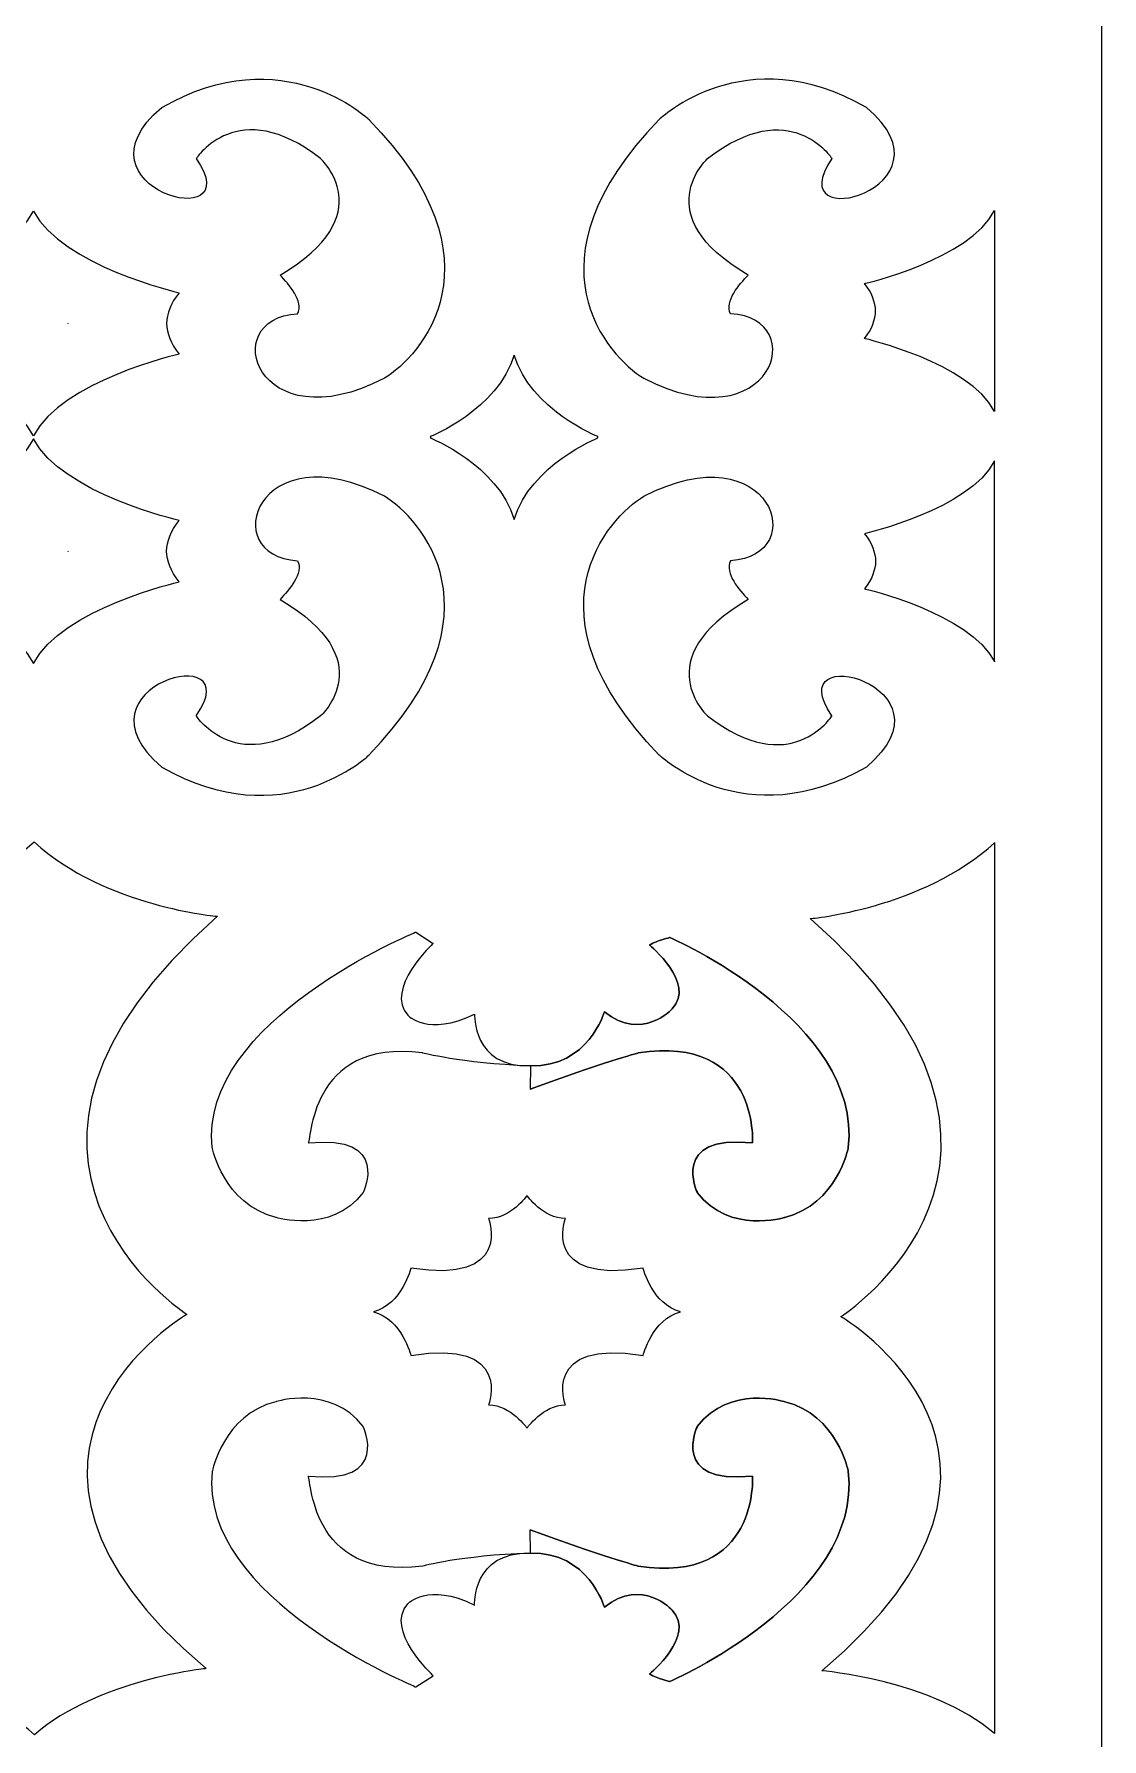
# Model space of a CAD drawing. Header units: centimetres. Extents: x 1.9 to 15.8, y -9.5 to 9.5.
# Drawn here: x 5.05 to 8.25, y 1.21 to 6.31 of the extents above; entities that cross this region are included whole.
import ezdxf

# ---------------------------------------------------------------- set-up
doc = ezdxf.new("R2010")
doc.units = ezdxf.units.CM
doc.header["$MEASUREMENT"] = 0
doc.layers.add('layer 1', color=7, linetype='Continuous')

msp = doc.modelspace()

# ---------------------------------------------------------------- linework, layer by layer
at = {"layer": 'layer 1', "color": 7}
for points, knots in [([(1.85394, -9.50001), (1.85394, -9.50001), (1.85394, 9.5), (1.85394, 9.5), (1.85394, 9.5), (1.85394, 9.5), (8.24616, 9.5), (8.24616, 9.5), (8.24616, 9.5), (8.24616, 9.5), (8.24616, -9.50001), (8.24616, -9.50001), (8.24616, -9.50001), (8.24616, -9.50001), (1.85394, -9.50001), (1.85394, -9.50001)], [0, 0, 0, 0, 0.2, 0.2, 0.2, 0.2, 0.4, 0.4, 0.4, 0.4, 0.6, 0.6, 0.6, 0.6, 1, 1, 1, 1]), ([(5.83895, 5.47265), (5.59472, 5.45955), (5.71639, 5.08233), (6.09849, 5.2796), (6.09849, 5.2796), (6.20579, 5.34464), (6.4664, 5.6286), (6.05234, 6.05434), (6.05234, 6.05434), (6.05234, 6.05434), (5.79646, 6.30024), (5.43201, 6.09015), (5.43201, 6.09015), (5.14683, 5.84871), (5.69819, 5.7015), (5.5354, 5.93736), (5.5354, 5.93736), (5.5354, 5.93736), (5.65946, 6.13074), (5.9076, 5.93736), (5.9076, 5.93736), (5.9076, 5.93736), (6.0937, 5.76786), (5.78612, 5.58881), (5.78612, 5.58881), (5.81272, 5.5603), (5.85768, 5.51088), (5.83895, 5.47265)], [0, 0, 0, 0, 0.125, 0.125, 0.125, 0.125, 0.25, 0.25, 0.25, 0.25, 0.375, 0.375, 0.375, 0.375, 0.5, 0.5, 0.5, 0.5, 0.625, 0.625, 0.625, 0.625, 0.75, 0.75, 0.75, 0.75, 1, 1, 1, 1]), ([(7.13465, 5.47265), (7.37887, 5.45955), (7.25721, 5.08233), (6.87512, 5.2796), (6.87512, 5.2796), (6.76781, 5.34464), (6.50721, 5.6286), (6.92126, 6.05434), (6.92126, 6.05434), (6.92126, 6.05434), (7.17715, 6.30024), (7.54159, 6.09015), (7.54159, 6.09015), (7.82677, 5.84871), (7.27541, 5.7015), (7.4382, 5.93736), (7.4382, 5.93736), (7.4382, 5.93736), (7.31414, 6.13074), (7.066, 5.93736), (7.066, 5.93736), (7.066, 5.93736), (6.8799, 5.76786), (7.18748, 5.58881), (7.18748, 5.58881), (7.16088, 5.5603), (7.11592, 5.51088), (7.13465, 5.47265)], [0, 0, 0, 0, 0.125, 0.125, 0.125, 0.125, 0.25, 0.25, 0.25, 0.25, 0.375, 0.375, 0.375, 0.375, 0.5, 0.5, 0.5, 0.5, 0.625, 0.625, 0.625, 0.625, 0.75, 0.75, 0.75, 0.75, 1, 1, 1, 1]), ([(5.04853, 5.10782), (5.13253, 5.27158), (5.484, 5.35202), (5.484, 5.35202), (5.484, 5.35202), (5.4577, 5.38379), (5.44785, 5.41555), (5.44653, 5.44396), (5.44653, 5.44396), (5.44785, 5.47237), (5.4577, 5.50413), (5.484, 5.53589), (5.484, 5.53589), (5.484, 5.53589), (5.13253, 5.61634), (5.04853, 5.7801), (5.04853, 5.7801), (4.96453, 5.61634), (4.61306, 5.53589), (4.61306, 5.53589), (4.61306, 5.53589), (4.63936, 5.50413), (4.64921, 5.47237), (4.65053, 5.44396), (4.65053, 5.44396), (4.64921, 5.41555), (4.63936, 5.38379), (4.61306, 5.35202), (4.61306, 5.35202), (4.61306, 5.35202), (4.96453, 5.27158), (5.04853, 5.10782)], [0, 0, 0, 0, 0.1111111, 0.1111111, 0.1111111, 0.1111111, 0.2222222, 0.2222222, 0.2222222, 0.2222222, 0.3333333, 0.3333333, 0.3333333, 0.3333333, 0.4444444, 0.4444444, 0.4444444, 0.4444444, 0.5555556, 0.5555556, 0.5555556, 0.5555556, 0.6666667, 0.6666667, 0.6666667, 0.6666667, 0.7777778, 0.7777778, 0.7777778, 0.7777778, 1, 1, 1, 1]), ([(7.92507, 5.78178), (7.92502, 5.78167), (7.92495, 5.78157), (7.9249, 5.78146), (7.9249, 5.78146), (7.84944, 5.63513), (7.5354, 5.56325), (7.5354, 5.56325), (7.5354, 5.56325), (7.55893, 5.53483), (7.56774, 5.5064), (7.56892, 5.48098), (7.56892, 5.48098), (7.56774, 5.45556), (7.55893, 5.42714), (7.5354, 5.39871), (7.5354, 5.39871), (7.5354, 5.39871), (7.84958, 5.3268), (7.92495, 5.18042), (7.92495, 5.18042), (7.92499, 5.18034), (7.92503, 5.18027), (7.92507, 5.18019), (7.92507, 5.18019), (7.92507, 5.18019), (7.92507, 5.78178), (7.92507, 5.78178)], [0, 0, 0, 0, 0.125, 0.125, 0.125, 0.125, 0.25, 0.25, 0.25, 0.25, 0.375, 0.375, 0.375, 0.375, 0.5, 0.5, 0.5, 0.5, 0.625, 0.625, 0.625, 0.625, 0.75, 0.75, 0.75, 0.75, 1, 1, 1, 1]), ([(5.15217, 5.44396), (5.15216, 5.44418), (5.15214, 5.44441), (5.15213, 5.44464), (5.15213, 5.44464), (5.15213, 5.44464), (5.15217, 5.44396), (5.15217, 5.44396)], [0, 0, 0, 0, 0.3333333, 0.3333333, 0.3333333, 0.3333333, 1, 1, 1, 1]), ([(6.73684, 5.10314), (6.73692, 5.10297), (6.737, 5.1028), (6.73708, 5.10263), (6.73708, 5.10263), (6.7373, 5.10215), (6.73753, 5.10167), (6.73776, 5.10118), (6.73776, 5.10118), (6.73776, 5.10118), (6.53521, 5.02074), (6.4868, 4.85697), (6.4868, 4.85697), (6.43839, 5.02074), (6.23584, 5.10118), (6.23584, 5.10118), (6.23584, 5.10118), (6.23607, 5.10167), (6.2363, 5.10216), (6.23653, 5.10265), (6.23653, 5.10265), (6.23661, 5.10281), (6.23668, 5.10298), (6.23676, 5.10314), (6.23676, 5.10314), (6.23668, 5.1033), (6.23661, 5.10346), (6.23653, 5.10363), (6.23653, 5.10363), (6.2363, 5.10412), (6.23607, 5.10461), (6.23584, 5.10509), (6.23584, 5.10509), (6.23584, 5.10509), (6.43839, 5.18554), (6.4868, 5.3493), (6.4868, 5.3493), (6.53521, 5.18554), (6.73776, 5.10509), (6.73776, 5.10509), (6.73776, 5.10509), (6.73753, 5.10461), (6.7373, 5.10413), (6.73708, 5.10364), (6.73708, 5.10364), (6.737, 5.10348), (6.73692, 5.10331), (6.73684, 5.10314)], [0, 0, 0, 0, 0.0769231, 0.0769231, 0.0769231, 0.0769231, 0.1538462, 0.1538462, 0.1538462, 0.1538462, 0.2307692, 0.2307692, 0.2307692, 0.2307692, 0.3076923, 0.3076923, 0.3076923, 0.3076923, 0.3846154, 0.3846154, 0.3846154, 0.3846154, 0.4615385, 0.4615385, 0.4615385, 0.4615385, 0.5384615, 0.5384615, 0.5384615, 0.5384615, 0.6153846, 0.6153846, 0.6153846, 0.6153846, 0.6923077, 0.6923077, 0.6923077, 0.6923077, 0.7692308, 0.7692308, 0.7692308, 0.7692308, 0.8461538, 0.8461538, 0.8461538, 0.8461538, 1, 1, 1, 1]), ([(5.83895, 4.73363), (5.59472, 4.74673), (5.71639, 5.12394), (6.09849, 4.92668), (6.09849, 4.92668), (6.20579, 4.86164), (6.4664, 4.57768), (6.05234, 4.15194), (6.05234, 4.15194), (6.05234, 4.15194), (5.79646, 3.90603), (5.43201, 4.11612), (5.43201, 4.11612), (5.14683, 4.35757), (5.69819, 4.50478), (5.5354, 4.26892), (5.5354, 4.26892), (5.5354, 4.26892), (5.65946, 4.07554), (5.9076, 4.26892), (5.9076, 4.26892), (5.9076, 4.26892), (6.0937, 4.43842), (5.78612, 4.61747), (5.78612, 4.61747), (5.81272, 4.64598), (5.85768, 4.6954), (5.83895, 4.73363)], [0, 0, 0, 0, 0.125, 0.125, 0.125, 0.125, 0.25, 0.25, 0.25, 0.25, 0.375, 0.375, 0.375, 0.375, 0.5, 0.5, 0.5, 0.5, 0.625, 0.625, 0.625, 0.625, 0.75, 0.75, 0.75, 0.75, 1, 1, 1, 1]), ([(7.13465, 4.73363), (7.37887, 4.74673), (7.25721, 5.12394), (6.87512, 4.92668), (6.87512, 4.92668), (6.76781, 4.86164), (6.50721, 4.57768), (6.92126, 4.15194), (6.92126, 4.15194), (6.92126, 4.15194), (7.17715, 3.90603), (7.54159, 4.11612), (7.54159, 4.11612), (7.82677, 4.35757), (7.27541, 4.50478), (7.4382, 4.26892), (7.4382, 4.26892), (7.4382, 4.26892), (7.31414, 4.07554), (7.066, 4.26892), (7.066, 4.26892), (7.066, 4.26892), (6.8799, 4.43842), (7.18748, 4.61747), (7.18748, 4.61747), (7.16088, 4.64598), (7.11592, 4.6954), (7.13465, 4.73363)], [0, 0, 0, 0, 0.125, 0.125, 0.125, 0.125, 0.25, 0.25, 0.25, 0.25, 0.375, 0.375, 0.375, 0.375, 0.5, 0.5, 0.5, 0.5, 0.625, 0.625, 0.625, 0.625, 0.75, 0.75, 0.75, 0.75, 1, 1, 1, 1]), ([(5.04853, 5.09846), (5.13253, 4.9347), (5.484, 4.85425), (5.484, 4.85425), (5.484, 4.85425), (5.4577, 4.82249), (5.44785, 4.79073), (5.44653, 4.76232), (5.44653, 4.76232), (5.44785, 4.73391), (5.4577, 4.70215), (5.484, 4.67039), (5.484, 4.67039), (5.484, 4.67039), (5.13253, 4.58994), (5.04853, 4.42618), (5.04853, 4.42618), (4.96453, 4.58994), (4.61306, 4.67039), (4.61306, 4.67039), (4.61306, 4.67039), (4.63936, 4.70215), (4.64921, 4.73391), (4.65053, 4.76232), (4.65053, 4.76232), (4.64921, 4.79073), (4.63936, 4.82249), (4.61306, 4.85425), (4.61306, 4.85425), (4.61306, 4.85425), (4.96453, 4.9347), (5.04853, 5.09846)], [0, 0, 0, 0, 0.1111111, 0.1111111, 0.1111111, 0.1111111, 0.2222222, 0.2222222, 0.2222222, 0.2222222, 0.3333333, 0.3333333, 0.3333333, 0.3333333, 0.4444444, 0.4444444, 0.4444444, 0.4444444, 0.5555556, 0.5555556, 0.5555556, 0.5555556, 0.6666667, 0.6666667, 0.6666667, 0.6666667, 0.7777778, 0.7777778, 0.7777778, 0.7777778, 1, 1, 1, 1]), ([(7.92507, 4.43124), (7.92502, 4.43135), (7.92495, 4.43145), (7.9249, 4.43156), (7.9249, 4.43156), (7.84944, 4.57788), (7.5354, 4.64977), (7.5354, 4.64977), (7.5354, 4.64977), (7.55893, 4.67819), (7.56774, 4.70662), (7.56892, 4.73204), (7.56892, 4.73204), (7.56774, 4.75745), (7.55893, 4.78588), (7.5354, 4.8143), (7.5354, 4.8143), (7.5354, 4.8143), (7.84958, 4.88622), (7.92495, 5.0326), (7.92495, 5.0326), (7.92499, 5.03268), (7.92503, 5.03275), (7.92507, 5.03283), (7.92507, 5.03283), (7.92507, 5.03283), (7.92507, 4.43124), (7.92507, 4.43124)], [0, 0, 0, 0, 0.125, 0.125, 0.125, 0.125, 0.25, 0.25, 0.25, 0.25, 0.375, 0.375, 0.375, 0.375, 0.5, 0.5, 0.5, 0.5, 0.625, 0.625, 0.625, 0.625, 0.75, 0.75, 0.75, 0.75, 1, 1, 1, 1]), ([(5.15217, 4.76232), (5.15216, 4.76209), (5.15214, 4.76187), (5.15213, 4.76164), (5.15213, 4.76164), (5.15213, 4.76164), (5.15217, 4.76232), (5.15217, 4.76232)], [0, 0, 0, 0, 0.3333333, 0.3333333, 0.3333333, 0.3333333, 1, 1, 1, 1]), ([(5.05157, 1.21957), (5.2417, 1.38485), (5.56472, 1.4174), (5.56472, 1.4174), (5.56472, 1.4174), (4.79863, 2.06301), (5.50771, 2.47767), (5.50771, 2.47767), (5.50771, 2.47767), (5.50771, 2.47767), (4.7746, 2.94645), (5.59935, 3.66916), (5.59935, 3.66916), (5.59935, 3.66916), (5.26499, 3.69633), (5.04983, 3.89202), (5.04983, 3.89202), (4.83491, 3.69193), (4.49551, 3.66235), (4.49551, 3.66235), (4.49551, 3.66235), (5.32025, 2.93965), (4.58715, 2.47086), (4.58715, 2.47086), (4.58715, 2.47086), (4.58715, 2.47086), (5.29622, 2.05621), (4.53013, 1.41059), (4.53013, 1.41059), (4.53013, 1.41059), (4.86145, 1.38485), (5.05157, 1.21957)], [0, 0, 0, 0, 0.1111111, 0.1111111, 0.1111111, 0.1111111, 0.2222222, 0.2222222, 0.2222222, 0.2222222, 0.3333333, 0.3333333, 0.3333333, 0.3333333, 0.4444444, 0.4444444, 0.4444444, 0.4444444, 0.5555556, 0.5555556, 0.5555556, 0.5555556, 0.6666667, 0.6666667, 0.6666667, 0.6666667, 0.7777778, 0.7777778, 0.7777778, 0.7777778, 1, 1, 1, 1]), ([(7.92507, 3.88983), (7.92499, 3.88976), (7.92491, 3.88968), (7.92483, 3.88961), (7.92483, 3.88961), (7.70978, 3.69171), (7.37315, 3.66236), (7.37315, 3.66236), (7.37315, 3.66236), (8.1979, 2.93965), (7.46479, 2.47086), (7.46479, 2.47086), (7.46479, 2.47086), (7.46479, 2.47086), (8.17387, 2.05621), (7.40777, 1.41059), (7.40777, 1.41059), (7.40777, 1.41059), (7.73379, 1.38523), (7.92461, 1.22348), (7.92461, 1.22348), (7.92476, 1.22335), (7.92492, 1.22322), (7.92507, 1.22309), (7.92507, 1.22309), (7.92507, 1.22309), (7.92507, 3.88983), (7.92507, 3.88983)], [0, 0, 0, 0, 0.125, 0.125, 0.125, 0.125, 0.25, 0.25, 0.25, 0.25, 0.375, 0.375, 0.375, 0.375, 0.5, 0.5, 0.5, 0.5, 0.625, 0.625, 0.625, 0.625, 0.75, 0.75, 0.75, 0.75, 1, 1, 1, 1]), ([(6.53446, 3.22122), (6.53445, 3.22122), (6.53445, 3.22122), (6.53444, 3.22122), (6.53444, 3.22122), (6.36114, 3.21755), (6.36845, 3.37677), (6.36845, 3.37677), (6.36845, 3.37677), (6.22758, 3.30718), (6.1687, 3.37325), (6.1687, 3.37325), (6.1687, 3.37325), (6.09699, 3.45052), (6.24438, 3.58825), (6.24438, 3.58825), (6.24438, 3.58825), (6.24438, 3.58825), (6.1929, 3.62206), (6.1929, 3.62206), (6.1929, 3.62206), (6.1929, 3.62206), (5.54121, 3.35499), (5.58327, 2.97669), (5.58327, 2.97669), (5.58327, 2.97669), (5.61648, 2.80696), (5.77367, 2.7681), (5.77367, 2.7681), (5.77367, 2.7681), (5.93827, 2.71601), (6.03522, 2.84218), (6.03522, 2.84218), (6.03522, 2.84218), (6.11894, 3.0172), (5.86997, 2.99074), (5.86997, 2.99074), (5.87953, 2.98486), (5.86884, 3.30479), (6.21228, 3.26035), (6.21228, 3.26035), (6.21228, 3.26035), (6.32345, 3.22972), (6.53446, 3.22122)], [0, 0, 0, 0, 0.0833333, 0.0833333, 0.0833333, 0.0833333, 0.1666667, 0.1666667, 0.1666667, 0.1666667, 0.25, 0.25, 0.25, 0.25, 0.3333333, 0.3333333, 0.3333333, 0.3333333, 0.4166667, 0.4166667, 0.4166667, 0.4166667, 0.5, 0.5, 0.5, 0.5, 0.5833333, 0.5833333, 0.5833333, 0.5833333, 0.6666667, 0.6666667, 0.6666667, 0.6666667, 0.75, 0.75, 0.75, 0.75, 0.8333333, 0.8333333, 0.8333333, 0.8333333, 1, 1, 1, 1]), ([(6.53596, 3.22122), (6.70927, 3.21754), (6.75708, 3.38314), (6.75708, 3.38314), (6.75708, 3.38314), (6.87063, 3.29298), (6.96028, 3.39233), (6.96028, 3.39233), (6.96028, 3.39233), (7.03199, 3.46962), (6.89209, 3.58302), (6.89209, 3.58302), (6.89209, 3.58302), (6.9165, 3.59852), (6.95369, 3.60561), (6.95369, 3.60561), (6.95369, 3.60561), (6.95369, 3.60561), (7.52921, 3.35499), (7.48715, 2.97669), (7.48715, 2.97669), (7.48715, 2.97669), (7.45394, 2.80696), (7.29675, 2.7681), (7.29675, 2.7681), (7.29675, 2.7681), (7.13215, 2.71601), (7.0352, 2.84218), (7.0352, 2.84218), (7.0352, 2.84218), (6.95147, 3.0172), (7.20045, 2.99074), (7.20045, 2.99074), (7.20045, 2.99074), (7.21984, 3.31603), (6.85814, 3.26035), (6.85814, 3.26035), (6.85814, 3.26035), (6.74697, 3.22972), (6.53521, 3.1521), (6.53521, 3.1521), (6.53521, 3.1521), (6.53596, 3.22122), (6.53596, 3.22122)], [0, 0, 0, 0, 0.0833333, 0.0833333, 0.0833333, 0.0833333, 0.1666667, 0.1666667, 0.1666667, 0.1666667, 0.25, 0.25, 0.25, 0.25, 0.3333333, 0.3333333, 0.3333333, 0.3333333, 0.4166667, 0.4166667, 0.4166667, 0.4166667, 0.5, 0.5, 0.5, 0.5, 0.5833333, 0.5833333, 0.5833333, 0.5833333, 0.6666667, 0.6666667, 0.6666667, 0.6666667, 0.75, 0.75, 0.75, 0.75, 0.8333333, 0.8333333, 0.8333333, 0.8333333, 1, 1, 1, 1]), ([(6.98517, 2.48542), (6.89963, 2.4632), (6.87291, 2.35457), (6.87291, 2.35457), (6.87291, 2.35457), (6.56553, 2.40395), (6.64037, 2.20644), (6.64037, 2.20644), (6.64037, 2.20644), (6.57355, 2.20644), (6.52544, 2.13732), (6.52544, 2.13732), (6.52544, 2.13732), (6.52544, 2.13732), (6.47732, 2.20644), (6.4105, 2.20644), (6.4105, 2.20644), (6.4105, 2.20644), (6.48534, 2.40395), (6.17796, 2.35457), (6.17796, 2.35457), (6.17796, 2.35457), (6.15123, 2.4632), (6.0657, 2.48542), (6.0657, 2.48542), (6.15123, 2.50763), (6.17796, 2.61626), (6.17796, 2.61626), (6.17796, 2.61626), (6.48534, 2.56689), (6.4105, 2.76439), (6.4105, 2.76439), (6.4105, 2.76439), (6.47732, 2.76439), (6.52544, 2.83352), (6.52544, 2.83352), (6.52544, 2.83352), (6.52544, 2.83352), (6.57355, 2.76439), (6.64037, 2.76439), (6.64037, 2.76439), (6.64037, 2.76439), (6.56553, 2.56689), (6.87291, 2.61626), (6.87291, 2.61626), (6.87291, 2.61626), (6.89963, 2.50763), (6.98517, 2.48542)], [0, 0, 0, 0, 0.0769231, 0.0769231, 0.0769231, 0.0769231, 0.1538462, 0.1538462, 0.1538462, 0.1538462, 0.2307692, 0.2307692, 0.2307692, 0.2307692, 0.3076923, 0.3076923, 0.3076923, 0.3076923, 0.3846154, 0.3846154, 0.3846154, 0.3846154, 0.4615385, 0.4615385, 0.4615385, 0.4615385, 0.5384615, 0.5384615, 0.5384615, 0.5384615, 0.6153846, 0.6153846, 0.6153846, 0.6153846, 0.6923077, 0.6923077, 0.6923077, 0.6923077, 0.7692308, 0.7692308, 0.7692308, 0.7692308, 0.8461538, 0.8461538, 0.8461538, 0.8461538, 1, 1, 1, 1]), ([(6.53446, 1.76319), (6.53445, 1.76319), (6.53445, 1.76319), (6.53444, 1.76319), (6.53444, 1.76319), (6.36114, 1.76686), (6.36845, 1.60764), (6.36845, 1.60764), (6.36845, 1.60764), (6.22758, 1.67724), (6.1687, 1.61116), (6.1687, 1.61116), (6.1687, 1.61116), (6.09699, 1.53389), (6.24438, 1.39616), (6.24438, 1.39616), (6.24438, 1.39616), (6.24438, 1.39616), (6.1929, 1.36235), (6.1929, 1.36235), (6.1929, 1.36235), (6.1929, 1.36235), (5.54121, 1.62942), (5.58327, 2.00772), (5.58327, 2.00772), (5.58327, 2.00772), (5.61648, 2.17745), (5.77367, 2.21631), (5.77367, 2.21631), (5.77367, 2.21631), (5.93827, 2.26841), (6.03522, 2.14223), (6.03522, 2.14223), (6.03522, 2.14223), (6.11894, 1.96721), (5.86997, 1.99367), (5.86997, 1.99367), (5.87953, 1.99955), (5.86884, 1.67962), (6.21228, 1.72406), (6.21228, 1.72406), (6.21228, 1.72406), (6.32345, 1.75469), (6.53446, 1.76319)], [0, 0, 0, 0, 0.0833333, 0.0833333, 0.0833333, 0.0833333, 0.1666667, 0.1666667, 0.1666667, 0.1666667, 0.25, 0.25, 0.25, 0.25, 0.3333333, 0.3333333, 0.3333333, 0.3333333, 0.4166667, 0.4166667, 0.4166667, 0.4166667, 0.5, 0.5, 0.5, 0.5, 0.5833333, 0.5833333, 0.5833333, 0.5833333, 0.6666667, 0.6666667, 0.6666667, 0.6666667, 0.75, 0.75, 0.75, 0.75, 0.8333333, 0.8333333, 0.8333333, 0.8333333, 1, 1, 1, 1]), ([(6.53596, 1.76319), (6.70927, 1.76687), (6.75708, 1.60127), (6.75708, 1.60127), (6.75708, 1.60127), (6.87063, 1.69143), (6.96028, 1.59208), (6.96028, 1.59208), (6.96028, 1.59208), (7.03199, 1.5148), (6.89209, 1.40139), (6.89209, 1.40139), (6.89209, 1.40139), (6.9165, 1.38589), (6.95369, 1.3788), (6.95369, 1.3788), (6.95369, 1.3788), (6.95369, 1.3788), (7.52921, 1.62942), (7.48715, 2.00772), (7.48715, 2.00772), (7.48715, 2.00772), (7.45394, 2.17745), (7.29675, 2.21631), (7.29675, 2.21631), (7.29675, 2.21631), (7.13215, 2.26841), (7.0352, 2.14223), (7.0352, 2.14223), (7.0352, 2.14223), (6.95147, 1.96721), (7.20045, 1.99367), (7.20045, 1.99367), (7.20045, 1.99367), (7.21984, 1.66838), (6.85814, 1.72406), (6.85814, 1.72406), (6.85814, 1.72406), (6.74697, 1.75469), (6.53521, 1.83231), (6.53521, 1.83231), (6.53521, 1.83231), (6.53596, 1.76319), (6.53596, 1.76319)], [0, 0, 0, 0, 0.0833333, 0.0833333, 0.0833333, 0.0833333, 0.1666667, 0.1666667, 0.1666667, 0.1666667, 0.25, 0.25, 0.25, 0.25, 0.3333333, 0.3333333, 0.3333333, 0.3333333, 0.4166667, 0.4166667, 0.4166667, 0.4166667, 0.5, 0.5, 0.5, 0.5, 0.5833333, 0.5833333, 0.5833333, 0.5833333, 0.6666667, 0.6666667, 0.6666667, 0.6666667, 0.75, 0.75, 0.75, 0.75, 0.8333333, 0.8333333, 0.8333333, 0.8333333, 1, 1, 1, 1])]:
    msp.add_open_spline(points, degree=3, knots=knots, dxfattribs=at)
at = {"layer": 'layer 1', "color": 250, "lineweight": 9}
for points, knots in [([(1.85394, -9.50001), (1.85394, -9.50001), (1.85394, 9.5), (1.85394, 9.5), (1.85394, 9.5), (1.85394, 9.5), (8.24616, 9.5), (8.24616, 9.5), (8.24616, 9.5), (8.24616, 9.5), (8.24616, -9.50001), (8.24616, -9.50001), (8.24616, -9.50001), (8.24616, -9.50001), (1.85394, -9.50001), (1.85394, -9.50001)], [0, 0, 0, 0, 0.2, 0.2, 0.2, 0.2, 0.4, 0.4, 0.4, 0.4, 0.6, 0.6, 0.6, 0.6, 1, 1, 1, 1]), ([(5.83895, 5.47265), (5.59472, 5.45955), (5.71639, 5.08233), (6.09849, 5.2796), (6.09849, 5.2796), (6.20579, 5.34464), (6.4664, 5.6286), (6.05234, 6.05434), (6.05234, 6.05434), (6.05234, 6.05434), (5.79646, 6.30024), (5.43201, 6.09015), (5.43201, 6.09015), (5.14683, 5.84871), (5.69819, 5.7015), (5.5354, 5.93736), (5.5354, 5.93736), (5.5354, 5.93736), (5.65946, 6.13074), (5.9076, 5.93736), (5.9076, 5.93736), (5.9076, 5.93736), (6.0937, 5.76786), (5.78612, 5.58881), (5.78612, 5.58881), (5.81272, 5.5603), (5.85768, 5.51088), (5.83895, 5.47265)], [0, 0, 0, 0, 0.125, 0.125, 0.125, 0.125, 0.25, 0.25, 0.25, 0.25, 0.375, 0.375, 0.375, 0.375, 0.5, 0.5, 0.5, 0.5, 0.625, 0.625, 0.625, 0.625, 0.75, 0.75, 0.75, 0.75, 1, 1, 1, 1]), ([(7.13465, 5.47265), (7.37887, 5.45955), (7.25721, 5.08233), (6.87512, 5.2796), (6.87512, 5.2796), (6.76781, 5.34464), (6.50721, 5.6286), (6.92126, 6.05434), (6.92126, 6.05434), (6.92126, 6.05434), (7.17715, 6.30024), (7.54159, 6.09015), (7.54159, 6.09015), (7.82677, 5.84871), (7.27541, 5.7015), (7.4382, 5.93736), (7.4382, 5.93736), (7.4382, 5.93736), (7.31414, 6.13074), (7.066, 5.93736), (7.066, 5.93736), (7.066, 5.93736), (6.8799, 5.76786), (7.18748, 5.58881), (7.18748, 5.58881), (7.16088, 5.5603), (7.11592, 5.51088), (7.13465, 5.47265)], [0, 0, 0, 0, 0.125, 0.125, 0.125, 0.125, 0.25, 0.25, 0.25, 0.25, 0.375, 0.375, 0.375, 0.375, 0.5, 0.5, 0.5, 0.5, 0.625, 0.625, 0.625, 0.625, 0.75, 0.75, 0.75, 0.75, 1, 1, 1, 1]), ([(5.04853, 5.10782), (5.13253, 5.27158), (5.484, 5.35202), (5.484, 5.35202), (5.484, 5.35202), (5.4577, 5.38379), (5.44785, 5.41555), (5.44653, 5.44396), (5.44653, 5.44396), (5.44785, 5.47237), (5.4577, 5.50413), (5.484, 5.53589), (5.484, 5.53589), (5.484, 5.53589), (5.13253, 5.61634), (5.04853, 5.7801), (5.04853, 5.7801), (4.96453, 5.61634), (4.61306, 5.53589), (4.61306, 5.53589), (4.61306, 5.53589), (4.63936, 5.50413), (4.64921, 5.47237), (4.65053, 5.44396), (4.65053, 5.44396), (4.64921, 5.41555), (4.63936, 5.38379), (4.61306, 5.35202), (4.61306, 5.35202), (4.61306, 5.35202), (4.96453, 5.27158), (5.04853, 5.10782)], [0, 0, 0, 0, 0.1111111, 0.1111111, 0.1111111, 0.1111111, 0.2222222, 0.2222222, 0.2222222, 0.2222222, 0.3333333, 0.3333333, 0.3333333, 0.3333333, 0.4444444, 0.4444444, 0.4444444, 0.4444444, 0.5555556, 0.5555556, 0.5555556, 0.5555556, 0.6666667, 0.6666667, 0.6666667, 0.6666667, 0.7777778, 0.7777778, 0.7777778, 0.7777778, 1, 1, 1, 1]), ([(7.92507, 5.78178), (7.92502, 5.78167), (7.92495, 5.78157), (7.9249, 5.78146), (7.9249, 5.78146), (7.84944, 5.63513), (7.5354, 5.56325), (7.5354, 5.56325), (7.5354, 5.56325), (7.55893, 5.53483), (7.56774, 5.5064), (7.56892, 5.48098), (7.56892, 5.48098), (7.56774, 5.45556), (7.55893, 5.42714), (7.5354, 5.39871), (7.5354, 5.39871), (7.5354, 5.39871), (7.84958, 5.3268), (7.92495, 5.18042), (7.92495, 5.18042), (7.92499, 5.18034), (7.92503, 5.18027), (7.92507, 5.18019), (7.92507, 5.18019), (7.92507, 5.18019), (7.92507, 5.78178), (7.92507, 5.78178)], [0, 0, 0, 0, 0.125, 0.125, 0.125, 0.125, 0.25, 0.25, 0.25, 0.25, 0.375, 0.375, 0.375, 0.375, 0.5, 0.5, 0.5, 0.5, 0.625, 0.625, 0.625, 0.625, 0.75, 0.75, 0.75, 0.75, 1, 1, 1, 1]), ([(6.73684, 5.10314), (6.73692, 5.10297), (6.737, 5.1028), (6.73708, 5.10263), (6.73708, 5.10263), (6.7373, 5.10215), (6.73753, 5.10167), (6.73776, 5.10118), (6.73776, 5.10118), (6.73776, 5.10118), (6.53521, 5.02074), (6.4868, 4.85697), (6.4868, 4.85697), (6.43839, 5.02074), (6.23584, 5.10118), (6.23584, 5.10118), (6.23584, 5.10118), (6.23607, 5.10167), (6.2363, 5.10216), (6.23653, 5.10265), (6.23653, 5.10265), (6.23661, 5.10281), (6.23668, 5.10298), (6.23676, 5.10314), (6.23676, 5.10314), (6.23668, 5.1033), (6.23661, 5.10346), (6.23653, 5.10363), (6.23653, 5.10363), (6.2363, 5.10412), (6.23607, 5.10461), (6.23584, 5.10509), (6.23584, 5.10509), (6.23584, 5.10509), (6.43839, 5.18554), (6.4868, 5.3493), (6.4868, 5.3493), (6.53521, 5.18554), (6.73776, 5.10509), (6.73776, 5.10509), (6.73776, 5.10509), (6.73753, 5.10461), (6.7373, 5.10413), (6.73708, 5.10364), (6.73708, 5.10364), (6.737, 5.10348), (6.73692, 5.10331), (6.73684, 5.10314)], [0, 0, 0, 0, 0.0769231, 0.0769231, 0.0769231, 0.0769231, 0.1538462, 0.1538462, 0.1538462, 0.1538462, 0.2307692, 0.2307692, 0.2307692, 0.2307692, 0.3076923, 0.3076923, 0.3076923, 0.3076923, 0.3846154, 0.3846154, 0.3846154, 0.3846154, 0.4615385, 0.4615385, 0.4615385, 0.4615385, 0.5384615, 0.5384615, 0.5384615, 0.5384615, 0.6153846, 0.6153846, 0.6153846, 0.6153846, 0.6923077, 0.6923077, 0.6923077, 0.6923077, 0.7692308, 0.7692308, 0.7692308, 0.7692308, 0.8461538, 0.8461538, 0.8461538, 0.8461538, 1, 1, 1, 1]), ([(5.83895, 4.73363), (5.59472, 4.74673), (5.71639, 5.12394), (6.09849, 4.92668), (6.09849, 4.92668), (6.20579, 4.86164), (6.4664, 4.57768), (6.05234, 4.15194), (6.05234, 4.15194), (6.05234, 4.15194), (5.79646, 3.90603), (5.43201, 4.11612), (5.43201, 4.11612), (5.14683, 4.35757), (5.69819, 4.50478), (5.5354, 4.26892), (5.5354, 4.26892), (5.5354, 4.26892), (5.65946, 4.07554), (5.9076, 4.26892), (5.9076, 4.26892), (5.9076, 4.26892), (6.0937, 4.43842), (5.78612, 4.61747), (5.78612, 4.61747), (5.81272, 4.64598), (5.85768, 4.6954), (5.83895, 4.73363)], [0, 0, 0, 0, 0.125, 0.125, 0.125, 0.125, 0.25, 0.25, 0.25, 0.25, 0.375, 0.375, 0.375, 0.375, 0.5, 0.5, 0.5, 0.5, 0.625, 0.625, 0.625, 0.625, 0.75, 0.75, 0.75, 0.75, 1, 1, 1, 1]), ([(7.13465, 4.73363), (7.37887, 4.74673), (7.25721, 5.12394), (6.87512, 4.92668), (6.87512, 4.92668), (6.76781, 4.86164), (6.50721, 4.57768), (6.92126, 4.15194), (6.92126, 4.15194), (6.92126, 4.15194), (7.17715, 3.90603), (7.54159, 4.11612), (7.54159, 4.11612), (7.82677, 4.35757), (7.27541, 4.50478), (7.4382, 4.26892), (7.4382, 4.26892), (7.4382, 4.26892), (7.31414, 4.07554), (7.066, 4.26892), (7.066, 4.26892), (7.066, 4.26892), (6.8799, 4.43842), (7.18748, 4.61747), (7.18748, 4.61747), (7.16088, 4.64598), (7.11592, 4.6954), (7.13465, 4.73363)], [0, 0, 0, 0, 0.125, 0.125, 0.125, 0.125, 0.25, 0.25, 0.25, 0.25, 0.375, 0.375, 0.375, 0.375, 0.5, 0.5, 0.5, 0.5, 0.625, 0.625, 0.625, 0.625, 0.75, 0.75, 0.75, 0.75, 1, 1, 1, 1]), ([(5.04853, 5.09846), (5.13253, 4.9347), (5.484, 4.85425), (5.484, 4.85425), (5.484, 4.85425), (5.4577, 4.82249), (5.44785, 4.79073), (5.44653, 4.76232), (5.44653, 4.76232), (5.44785, 4.73391), (5.4577, 4.70215), (5.484, 4.67039), (5.484, 4.67039), (5.484, 4.67039), (5.13253, 4.58994), (5.04853, 4.42618), (5.04853, 4.42618), (4.96453, 4.58994), (4.61306, 4.67039), (4.61306, 4.67039), (4.61306, 4.67039), (4.63936, 4.70215), (4.64921, 4.73391), (4.65053, 4.76232), (4.65053, 4.76232), (4.64921, 4.79073), (4.63936, 4.82249), (4.61306, 4.85425), (4.61306, 4.85425), (4.61306, 4.85425), (4.96453, 4.9347), (5.04853, 5.09846)], [0, 0, 0, 0, 0.1111111, 0.1111111, 0.1111111, 0.1111111, 0.2222222, 0.2222222, 0.2222222, 0.2222222, 0.3333333, 0.3333333, 0.3333333, 0.3333333, 0.4444444, 0.4444444, 0.4444444, 0.4444444, 0.5555556, 0.5555556, 0.5555556, 0.5555556, 0.6666667, 0.6666667, 0.6666667, 0.6666667, 0.7777778, 0.7777778, 0.7777778, 0.7777778, 1, 1, 1, 1]), ([(7.92507, 4.43124), (7.92502, 4.43135), (7.92495, 4.43145), (7.9249, 4.43156), (7.9249, 4.43156), (7.84944, 4.57788), (7.5354, 4.64977), (7.5354, 4.64977), (7.5354, 4.64977), (7.55893, 4.67819), (7.56774, 4.70662), (7.56892, 4.73204), (7.56892, 4.73204), (7.56774, 4.75745), (7.55893, 4.78588), (7.5354, 4.8143), (7.5354, 4.8143), (7.5354, 4.8143), (7.84958, 4.88622), (7.92495, 5.0326), (7.92495, 5.0326), (7.92499, 5.03268), (7.92503, 5.03275), (7.92507, 5.03283), (7.92507, 5.03283), (7.92507, 5.03283), (7.92507, 4.43124), (7.92507, 4.43124)], [0, 0, 0, 0, 0.125, 0.125, 0.125, 0.125, 0.25, 0.25, 0.25, 0.25, 0.375, 0.375, 0.375, 0.375, 0.5, 0.5, 0.5, 0.5, 0.625, 0.625, 0.625, 0.625, 0.75, 0.75, 0.75, 0.75, 1, 1, 1, 1]), ([(5.05157, 1.21957), (5.2417, 1.38485), (5.56472, 1.4174), (5.56472, 1.4174), (5.56472, 1.4174), (4.79863, 2.06301), (5.50771, 2.47767), (5.50771, 2.47767), (5.50771, 2.47767), (5.50771, 2.47767), (4.7746, 2.94645), (5.59935, 3.66916), (5.59935, 3.66916), (5.59935, 3.66916), (5.26499, 3.69633), (5.04983, 3.89202), (5.04983, 3.89202), (4.83491, 3.69193), (4.49551, 3.66235), (4.49551, 3.66235), (4.49551, 3.66235), (5.32025, 2.93965), (4.58715, 2.47086), (4.58715, 2.47086), (4.58715, 2.47086), (4.58715, 2.47086), (5.29622, 2.05621), (4.53013, 1.41059), (4.53013, 1.41059), (4.53013, 1.41059), (4.86145, 1.38485), (5.05157, 1.21957)], [0, 0, 0, 0, 0.1111111, 0.1111111, 0.1111111, 0.1111111, 0.2222222, 0.2222222, 0.2222222, 0.2222222, 0.3333333, 0.3333333, 0.3333333, 0.3333333, 0.4444444, 0.4444444, 0.4444444, 0.4444444, 0.5555556, 0.5555556, 0.5555556, 0.5555556, 0.6666667, 0.6666667, 0.6666667, 0.6666667, 0.7777778, 0.7777778, 0.7777778, 0.7777778, 1, 1, 1, 1]), ([(7.92507, 3.88983), (7.92499, 3.88976), (7.92491, 3.88968), (7.92483, 3.88961), (7.92483, 3.88961), (7.70978, 3.69171), (7.37315, 3.66236), (7.37315, 3.66236), (7.37315, 3.66236), (8.1979, 2.93965), (7.46479, 2.47086), (7.46479, 2.47086), (7.46479, 2.47086), (7.46479, 2.47086), (8.17387, 2.05621), (7.40777, 1.41059), (7.40777, 1.41059), (7.40777, 1.41059), (7.73379, 1.38523), (7.92461, 1.22348), (7.92461, 1.22348), (7.92476, 1.22335), (7.92492, 1.22322), (7.92507, 1.22309), (7.92507, 1.22309), (7.92507, 1.22309), (7.92507, 3.88983), (7.92507, 3.88983)], [0, 0, 0, 0, 0.125, 0.125, 0.125, 0.125, 0.25, 0.25, 0.25, 0.25, 0.375, 0.375, 0.375, 0.375, 0.5, 0.5, 0.5, 0.5, 0.625, 0.625, 0.625, 0.625, 0.75, 0.75, 0.75, 0.75, 1, 1, 1, 1]), ([(6.53446, 3.22122), (6.53445, 3.22122), (6.53445, 3.22122), (6.53444, 3.22122), (6.53444, 3.22122), (6.36114, 3.21755), (6.36845, 3.37677), (6.36845, 3.37677), (6.36845, 3.37677), (6.22758, 3.30718), (6.1687, 3.37325), (6.1687, 3.37325), (6.1687, 3.37325), (6.09699, 3.45052), (6.24438, 3.58825), (6.24438, 3.58825), (6.24438, 3.58825), (6.24438, 3.58825), (6.1929, 3.62206), (6.1929, 3.62206), (6.1929, 3.62206), (6.1929, 3.62206), (5.54121, 3.35499), (5.58327, 2.97669), (5.58327, 2.97669), (5.58327, 2.97669), (5.61648, 2.80696), (5.77367, 2.7681), (5.77367, 2.7681), (5.77367, 2.7681), (5.93827, 2.71601), (6.03522, 2.84218), (6.03522, 2.84218), (6.03522, 2.84218), (6.11894, 3.0172), (5.86997, 2.99074), (5.86997, 2.99074), (5.87953, 2.98486), (5.86884, 3.30479), (6.21228, 3.26035), (6.21228, 3.26035), (6.21228, 3.26035), (6.32345, 3.22972), (6.53446, 3.22122)], [0, 0, 0, 0, 0.0833333, 0.0833333, 0.0833333, 0.0833333, 0.1666667, 0.1666667, 0.1666667, 0.1666667, 0.25, 0.25, 0.25, 0.25, 0.3333333, 0.3333333, 0.3333333, 0.3333333, 0.4166667, 0.4166667, 0.4166667, 0.4166667, 0.5, 0.5, 0.5, 0.5, 0.5833333, 0.5833333, 0.5833333, 0.5833333, 0.6666667, 0.6666667, 0.6666667, 0.6666667, 0.75, 0.75, 0.75, 0.75, 0.8333333, 0.8333333, 0.8333333, 0.8333333, 1, 1, 1, 1]), ([(6.53596, 3.22122), (6.70927, 3.21754), (6.75708, 3.38314), (6.75708, 3.38314), (6.75708, 3.38314), (6.87063, 3.29298), (6.96028, 3.39233), (6.96028, 3.39233), (6.96028, 3.39233), (7.03199, 3.46962), (6.89209, 3.58302), (6.89209, 3.58302), (6.89209, 3.58302), (6.9165, 3.59852), (6.95369, 3.60561), (6.95369, 3.60561), (6.95369, 3.60561), (6.95369, 3.60561), (7.52921, 3.35499), (7.48715, 2.97669), (7.48715, 2.97669), (7.48715, 2.97669), (7.45394, 2.80696), (7.29675, 2.7681), (7.29675, 2.7681), (7.29675, 2.7681), (7.13215, 2.71601), (7.0352, 2.84218), (7.0352, 2.84218), (7.0352, 2.84218), (6.95147, 3.0172), (7.20045, 2.99074), (7.20045, 2.99074), (7.20045, 2.99074), (7.21984, 3.31603), (6.85814, 3.26035), (6.85814, 3.26035), (6.85814, 3.26035), (6.74697, 3.22972), (6.53521, 3.1521)], [0, 0, 0, 0, 0.0909091, 0.0909091, 0.0909091, 0.0909091, 0.1818182, 0.1818182, 0.1818182, 0.1818182, 0.2727273, 0.2727273, 0.2727273, 0.2727273, 0.3636364, 0.3636364, 0.3636364, 0.3636364, 0.4545455, 0.4545455, 0.4545455, 0.4545455, 0.5454545, 0.5454545, 0.5454545, 0.5454545, 0.6363636, 0.6363636, 0.6363636, 0.6363636, 0.7272727, 0.7272727, 0.7272727, 0.7272727, 0.8181818, 0.8181818, 0.8181818, 0.8181818, 1, 1, 1, 1]), ([(6.98517, 2.48542), (6.89963, 2.4632), (6.87291, 2.35457), (6.87291, 2.35457), (6.87291, 2.35457), (6.56553, 2.40395), (6.64037, 2.20644), (6.64037, 2.20644), (6.64037, 2.20644), (6.57355, 2.20644), (6.52544, 2.13732), (6.52544, 2.13732), (6.52544, 2.13732), (6.52544, 2.13732), (6.47732, 2.20644), (6.4105, 2.20644), (6.4105, 2.20644), (6.4105, 2.20644), (6.48534, 2.40395), (6.17796, 2.35457), (6.17796, 2.35457), (6.17796, 2.35457), (6.15123, 2.4632), (6.0657, 2.48542), (6.0657, 2.48542), (6.15123, 2.50763), (6.17796, 2.61626), (6.17796, 2.61626), (6.17796, 2.61626), (6.48534, 2.56689), (6.4105, 2.76439), (6.4105, 2.76439), (6.4105, 2.76439), (6.47732, 2.76439), (6.52544, 2.83352), (6.52544, 2.83352), (6.52544, 2.83352), (6.52544, 2.83352), (6.57355, 2.76439), (6.64037, 2.76439), (6.64037, 2.76439), (6.64037, 2.76439), (6.56553, 2.56689), (6.87291, 2.61626), (6.87291, 2.61626), (6.87291, 2.61626), (6.89963, 2.50763), (6.98517, 2.48542)], [0, 0, 0, 0, 0.0769231, 0.0769231, 0.0769231, 0.0769231, 0.1538462, 0.1538462, 0.1538462, 0.1538462, 0.2307692, 0.2307692, 0.2307692, 0.2307692, 0.3076923, 0.3076923, 0.3076923, 0.3076923, 0.3846154, 0.3846154, 0.3846154, 0.3846154, 0.4615385, 0.4615385, 0.4615385, 0.4615385, 0.5384615, 0.5384615, 0.5384615, 0.5384615, 0.6153846, 0.6153846, 0.6153846, 0.6153846, 0.6923077, 0.6923077, 0.6923077, 0.6923077, 0.7692308, 0.7692308, 0.7692308, 0.7692308, 0.8461538, 0.8461538, 0.8461538, 0.8461538, 1, 1, 1, 1]), ([(6.53446, 1.76319), (6.53445, 1.76319), (6.53445, 1.76319), (6.53444, 1.76319), (6.53444, 1.76319), (6.36114, 1.76686), (6.36845, 1.60764), (6.36845, 1.60764), (6.36845, 1.60764), (6.22758, 1.67724), (6.1687, 1.61116), (6.1687, 1.61116), (6.1687, 1.61116), (6.09699, 1.53389), (6.24438, 1.39616), (6.24438, 1.39616), (6.24438, 1.39616), (6.24438, 1.39616), (6.1929, 1.36235), (6.1929, 1.36235), (6.1929, 1.36235), (6.1929, 1.36235), (5.54121, 1.62942), (5.58327, 2.00772), (5.58327, 2.00772), (5.58327, 2.00772), (5.61648, 2.17745), (5.77367, 2.21631), (5.77367, 2.21631), (5.77367, 2.21631), (5.93827, 2.26841), (6.03522, 2.14223), (6.03522, 2.14223), (6.03522, 2.14223), (6.11894, 1.96721), (5.86997, 1.99367), (5.86997, 1.99367), (5.87953, 1.99955), (5.86884, 1.67962), (6.21228, 1.72406), (6.21228, 1.72406), (6.21228, 1.72406), (6.32345, 1.75469), (6.53446, 1.76319)], [0, 0, 0, 0, 0.0833333, 0.0833333, 0.0833333, 0.0833333, 0.1666667, 0.1666667, 0.1666667, 0.1666667, 0.25, 0.25, 0.25, 0.25, 0.3333333, 0.3333333, 0.3333333, 0.3333333, 0.4166667, 0.4166667, 0.4166667, 0.4166667, 0.5, 0.5, 0.5, 0.5, 0.5833333, 0.5833333, 0.5833333, 0.5833333, 0.6666667, 0.6666667, 0.6666667, 0.6666667, 0.75, 0.75, 0.75, 0.75, 0.8333333, 0.8333333, 0.8333333, 0.8333333, 1, 1, 1, 1]), ([(6.53596, 1.76319), (6.70927, 1.76687), (6.75708, 1.60127), (6.75708, 1.60127), (6.75708, 1.60127), (6.87063, 1.69143), (6.96028, 1.59208), (6.96028, 1.59208), (6.96028, 1.59208), (7.03199, 1.5148), (6.89209, 1.40139), (6.89209, 1.40139), (6.89209, 1.40139), (6.9165, 1.38589), (6.95369, 1.3788), (6.95369, 1.3788), (6.95369, 1.3788), (6.95369, 1.3788), (7.52921, 1.62942), (7.48715, 2.00772), (7.48715, 2.00772), (7.48715, 2.00772), (7.45394, 2.17745), (7.29675, 2.21631), (7.29675, 2.21631), (7.29675, 2.21631), (7.13215, 2.26841), (7.0352, 2.14223), (7.0352, 2.14223), (7.0352, 2.14223), (6.95147, 1.96721), (7.20045, 1.99367), (7.20045, 1.99367), (7.20045, 1.99367), (7.21984, 1.66838), (6.85814, 1.72406), (6.85814, 1.72406), (6.85814, 1.72406), (6.74697, 1.75469), (6.53521, 1.83231)], [0, 0, 0, 0, 0.0909091, 0.0909091, 0.0909091, 0.0909091, 0.1818182, 0.1818182, 0.1818182, 0.1818182, 0.2727273, 0.2727273, 0.2727273, 0.2727273, 0.3636364, 0.3636364, 0.3636364, 0.3636364, 0.4545455, 0.4545455, 0.4545455, 0.4545455, 0.5454545, 0.5454545, 0.5454545, 0.5454545, 0.6363636, 0.6363636, 0.6363636, 0.6363636, 0.7272727, 0.7272727, 0.7272727, 0.7272727, 0.8181818, 0.8181818, 0.8181818, 0.8181818, 1, 1, 1, 1])]:
    msp.add_open_spline(points, degree=3, knots=knots, dxfattribs=at)
for points in [[(5.15217, 5.44396), (5.15216, 5.44418), (5.15214, 5.44441), (5.15213, 5.44464)], [(5.15217, 4.76232), (5.15216, 4.76209), (5.15214, 4.76187), (5.15213, 4.76164)]]:
    msp.add_open_spline(points, degree=3, dxfattribs=at)

doc.saveas('drawing.dxf')
